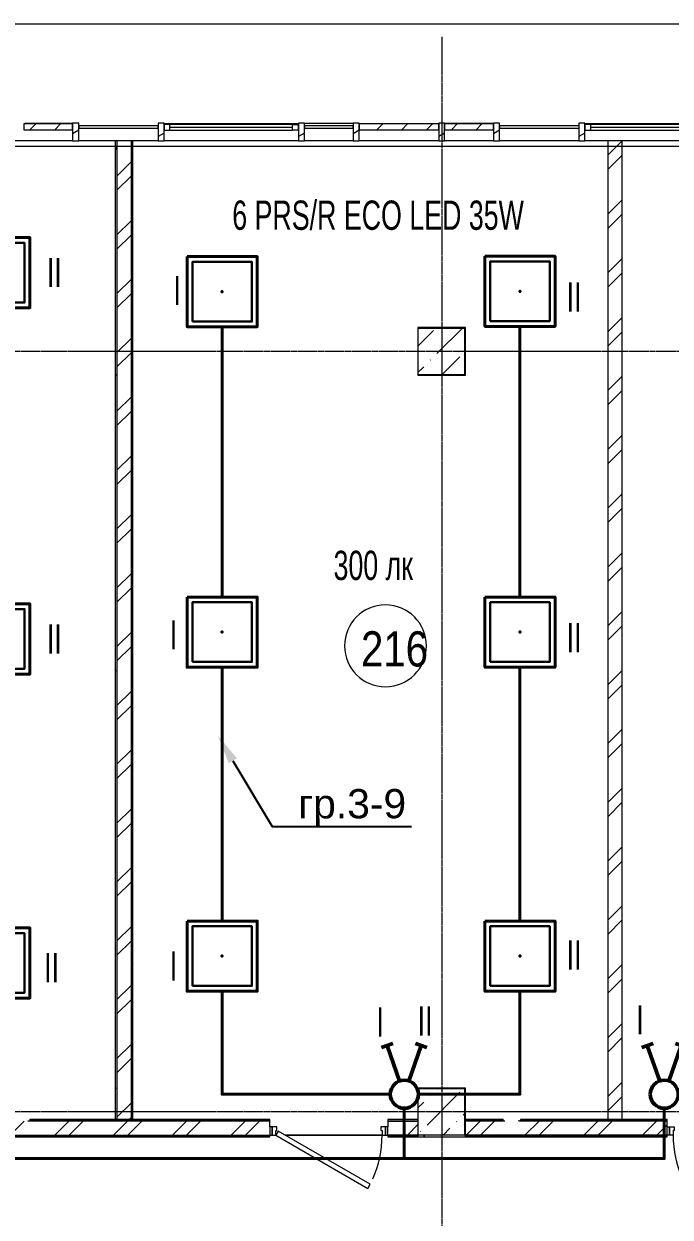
# Model space of a CAD drawing. Header units: metres. Extents: x 19799 to 227756, y -64119 to 286334.
# Drawn here: x 80488 to 86018, y -48186 to -37986 of the extents above; entities that cross this region are included whole.
import ezdxf
from ezdxf import colors
from ezdxf.entities.mleader import LeaderData, LeaderLine
from ezdxf.math import Vec2, Vec3

# ---------------------------------------------------------------- set-up
doc = ezdxf.new("R2010")
doc.units = ezdxf.units.M
doc.linetypes.add('ADSK_Линия сетки', pattern=[21, 12, -3, 3, -3])
for name, color, linetype, lineweight in [('A-AREA-IDEN', 7, 'Continuous', 9), ('A-DETL-MBND', 7, 'Continuous', 5), ('A-DOOR', 7, 'Continuous', 5), ('A-DOOR-FRAM', 7, 'Continuous', 13), ('A-FLOR', 7, 'Continuous', 5), ('A-GLAZ', 7, 'Continuous', 5), ('A-GLAZ-CURT', 7, 'Continuous', 5), ('A-GLAZ-CWMG', 7, 'Continuous', 5), ('A-WALL', 7, 'Continuous', 5), ('A-WALL-PATT', 7, 'Continuous', 18), ('nadpisi', 84, 'Continuous', 13), ('S-COLS', 7, 'Continuous', 5), ('S-GRID', 7, 'Continuous', 9), ('раб осв', 7, 'Continuous', 40), ('ЭЛ', 250, 'Continuous', 50), ('ЭЛ.освещ.', 150, 'Continuous', 50), ('ЭЛ.сети', 5, 'Continuous', 100)]:
    doc.layers.add(name, color=color, linetype=linetype, lineweight=lineweight)
doc.styles.add('Arial', font='ARIALN.TTF', dxfattribs={"width": 0.8, "height": 2.5})
doc.styles.add('GOST Common_I_1', font='ARIALN.TTF', dxfattribs={"height": 300})
doc.styles.add('ISOPEUR', font='ARIALN.TTF')
pattern_1 = [(45, (0, 0), (84.19025, 308.69666), [396.875, -79.375, 3.353, -76.022])]
pattern_2 = [(45, (0, 0), (-251.4472, 251.4472), []), (45, (0, 381), (-251.4472, 251.4472), [])]
pattern_3 = [(45, (881.97, 0), (-251.4472, 251.4472), []), (45, (881.97, 381), (-251.4472, 251.4472), [])]
pattern_4 = [(0, (0, 0), (812.8, 203.2), [33.528, -576.072, 33.528, -576.072, -3251.2]), (0, (0, 0), (812.8, 203.2), [-1219.2, 33.528, -1185.672, 33.528, -576.072, -1422.4]), (0, (0, 0), (812.8, 203.2), [-3048, 33.528, -372.872, 33.528, -982.472]), (120, (304.8, 101.6), (-582.37636, 602.30545), [33.528, -576.072, 33.528, -576.072, -3251.2]), (120, (304.8, 101.6), (-582.37636, 602.30545), [-1219.2, 33.528, -1185.672, 33.528, -576.072, -1422.4]), (120, (304.8, 101.6), (-582.37636, 602.30545), [-3048, 33.528, -372.872, 33.528, -982.472]), (240, (406.4, 508), (-230.42364, -805.50545), [33.528, -576.072, 33.528, -576.072, -3251.2]), (240, (406.4, 508), (-230.42364, -805.50545), [-1219.2, 33.528, -1185.672, 33.528, -576.072, -1422.4]), (240, (406.4, 508), (-230.42364, -805.50545), [-3048, 33.528, -372.872, 33.528, -982.472])]
pattern_5 = [(0, (881.97, 0), (812.8, 203.2), [33.528, -576.072, 33.528, -576.072, -3251.2]), (0, (881.97, 0), (812.8, 203.2), [-1219.2, 33.528, -1185.672, 33.528, -576.072, -1422.4]), (0, (881.97, 0), (812.8, 203.2), [-3048, 33.528, -372.872, 33.528, -982.472]), (120, (1186.77, 101.6), (-582.37636, 602.30545), [33.528, -576.072, 33.528, -576.072, -3251.2]), (120, (1186.77, 101.6), (-582.37636, 602.30545), [-1219.2, 33.528, -1185.672, 33.528, -576.072, -1422.4]), (120, (1186.77, 101.6), (-582.37636, 602.30545), [-3048, 33.528, -372.872, 33.528, -982.472]), (240, (1288.37, 508), (-230.42364, -805.50545), [33.528, -576.072, 33.528, -576.072, -3251.2]), (240, (1288.37, 508), (-230.42364, -805.50545), [-1219.2, 33.528, -1185.672, 33.528, -576.072, -1422.4]), (240, (1288.37, 508), (-230.42364, -805.50545), [-3048, 33.528, -372.872, 33.528, -982.472])]
pattern_6 = [(45, (0, 0), (-106.06602, 106.06602), [])]
pattern_7 = [(30, (0, 0), (-60, 103.92305), [])]

# ---------------------------------------------------------------- blocks, each defined once
blk = doc.blocks.new('КДП АПК - КР_rvt-1-2 этаж')
at = {"layer": 'S-COLS', "lineweight": 5}
h = blk.add_hatch(dxfattribs=at)
h.set_pattern_fill('FP_137', color=256, style=0, pattern_type=2)
h.set_pattern_definition(pattern_1)
h.paths.add_polyline_path([(83863, -40346), (84263, -40346), (84263, -39946), (83863, -39946)], flags=0)
h = blk.add_hatch(dxfattribs=at)
h.set_pattern_fill('FP_137', color=256, style=0, pattern_type=2)
h.set_pattern_definition(pattern_1)
h.paths.add_polyline_path([(83863, -46846), (84263, -46846), (84263, -46446), (83863, -46446)], flags=0)
at = {"layer": 'A-FLOR', "lineweight": 5}
blk.add_line((87496, -38396), (67912, -38396), dxfattribs=at)
at = {"layer": 'S-COLS', "lineweight": 5}
for p, q in [((84263, -39946), (83863, -39946)), ((83863, -39946), (83863, -40346)), ((84263, -40346), (84263, -39946)), ((83863, -40346), (84263, -40346)), ((84263, -46446), (83863, -46446)), ((83863, -46446), (83863, -46846)), ((84263, -46846), (84263, -46446)), ((83863, -46846), (84263, -46846))]:
    blk.add_line(p, q, dxfattribs=at)
blk = doc.blocks.new('AC_Дверь_Однопольная_ДеревяннаяВнутренняя_ГОСТ6629-88 - ДГ 21-10-1263266-2 этаж')
at = {"layer": 'A-DOOR', "lineweight": 13}
for p, q in [((-455, 60), (333, 515)), ((333, 515), (353, 480)), ((353, 480), (-435, 25)), ((-435, 25), (-455, 60))]:
    blk.add_line(p, q, dxfattribs=at)
at = {"layer": 'A-DOOR', "lineweight": 18}
for p, q in [((-505, 60), (-485, 60)), ((-505, -10), (-505, 60)), ((-485, 60), (-485, -10)), ((485, 60), (505, 60)), ((485, -10), (485, 60)), ((505, 60), (505, -10)), ((-485, -10), (-505, -10)), ((505, -10), (485, -10))]:
    blk.add_line(p, q, dxfattribs=at)
at = {"layer": 'A-DOOR'}
blk.add_arc((-455, 60), 910, 0, 24.2635, dxfattribs=at)
at = {"layer": 'A-DOOR-FRAM'}
for p, q in [((-485, 60), (-455, 60)), ((-485, -10), (-485, 60)), ((-455, 60), (-455, 20)), ((-455, 20), (-445, 20)), ((-445, 20), (-445, -10)), ((445, 20), (455, 20)), ((445, -10), (445, 20)), ((455, 60), (485, 60)), ((455, 20), (455, 60)), ((485, 60), (485, -10)), ((-445, -10), (-485, -10)), ((485, -10), (445, -10))]:
    blk.add_line(p, q, dxfattribs=at)
blk = doc.blocks.new('AC_Дверь_Однопольная_ДеревяннаяВнутренняя_ГОСТ6629-88 - ДГ 21-10Л-1292866-2 этаж')
at = {"layer": 'A-DOOR', "lineweight": 13}
for p, q in [((-333, 515), (-353, 480)), ((455, 60), (-333, 515)), ((-353, 480), (435, 25)), ((435, 25), (455, 60))]:
    blk.add_line(p, q, dxfattribs=at)
at = {"layer": 'A-DOOR', "lineweight": 18}
for p, q in [((-485, 60), (-505, 60)), ((-505, 60), (-505, -10)), ((-485, -10), (-485, 60)), ((505, 60), (485, 60)), ((485, 60), (485, -10)), ((505, -10), (505, 60)), ((-505, -10), (-485, -10)), ((485, -10), (505, -10))]:
    blk.add_line(p, q, dxfattribs=at)
at = {"layer": 'A-DOOR'}
blk.add_arc((455, 60), 910, 155.7365, 180, dxfattribs=at)
at = {"layer": 'A-DOOR-FRAM'}
for p, q in [((-455, 60), (-485, 60)), ((-485, 60), (-485, -10)), ((-455, 20), (-455, 60)), ((-445, 20), (-455, 20)), ((-445, -10), (-445, 20)), ((455, 20), (445, 20)), ((445, 20), (445, -10)), ((485, 60), (455, 60)), ((455, 60), (455, 20)), ((485, -10), (485, 60)), ((-485, -10), (-445, -10)), ((445, -10), (485, -10))]:
    blk.add_line(p, q, dxfattribs=at)
blk = doc.blocks.new('Системная панель - С остеклением-1637036-2 этаж')
at = {"layer": 'A-GLAZ-CURT', "lineweight": 13}
for p, q in [((72038, -38856), (71357, -38856)), ((71357, -38856), (71357, -38876)), ((72038, -38876), (72038, -38856)), ((71357, -38876), (72038, -38876))]:
    blk.add_line(p, q, dxfattribs=at)
blk = doc.blocks.new('Системная панель - Сплошная-1637073-2 этаж')
at = {"layer": 'A-GLAZ-CURT'}
h = blk.add_hatch(dxfattribs=at)
h.set_pattern_fill('FP_30', color=256, style=0, pattern_type=2)
h.set_pattern_definition(pattern_6)
h.paths.add_polyline_path([(83357, -38891), (84038, -38891), (84038, -38841), (83357, -38841)], flags=0)
at = {"layer": 'A-GLAZ-CURT', "lineweight": 13}
for p, q in [((84038, -38841), (83357, -38841)), ((83357, -38841), (83357, -38891)), ((84038, -38891), (84038, -38841)), ((83357, -38891), (84038, -38891))]:
    blk.add_line(p, q, dxfattribs=at)
blk = doc.blocks.new('M_Тент витража777 - M_Тент витража одинарное справо-2658546-2 этаж')
at = {"layer": 'A-GLAZ', "lineweight": 13}
for p, q in [((-575, -20), (-575, 30)), ((-575, 30), (-525, 30)), ((-575, 30), (-575, -20)), ((-525, 30), (-525, -20)), ((-525, 4.6), (525, 4.6)), ((525, 30), (525, -20)), ((575, 30), (525, 30)), ((575, -20), (575, 30)), ((575, -20), (575, 30)), ((-525, -20), (-575, -20)), ((525, -20), (575, -20))]:
    blk.add_line(p, q, dxfattribs=at)
at = {"layer": 'A-GLAZ'}
for p, q in [((525, 30), (-525, 30)), ((-525, -20), (525, -20))]:
    blk.add_line(p, q, dxfattribs=at)
blk = doc.blocks.new('Прямоугольный импост - 50 x 150мм-V103-2 этаж')
at = {"layer": 'A-GLAZ-CWMG'}
h = blk.add_hatch(dxfattribs=at)
h.set_pattern_fill('FP_124', color=256, style=0, pattern_type=2)
h.set_pattern_definition([(150, (81662.65, 38865.64), (-60, -103.92305), [])])
h.paths.add_polyline_path([(25, -120), (-25, -120), (-25, 30), (25, 30)], flags=0)
at = {"layer": 'A-GLAZ-CWMG', "lineweight": 18}
for p, q in [((-25, 30), (25, 30)), ((-25, -120), (-25, 30)), ((25, 30), (25, -120)), ((25, -120), (-25, -120))]:
    blk.add_line(p, q, dxfattribs=at)
blk = doc.blocks.new('Прямоугольный импост - 50 x 150мм-V104-2 этаж')
at = {"layer": 'A-GLAZ-CWMG'}
h = blk.add_hatch(dxfattribs=at)
h.set_pattern_fill('FP_125', color=256, style=0, pattern_type=2)
h.set_pattern_definition([(150, (82862.65, 38865.64), (-60, -103.92305), [])])
h.paths.add_polyline_path([(25, -120), (-25, -120), (-25, 30), (25, 30)], flags=0)
at = {"layer": 'A-GLAZ-CWMG', "lineweight": 18}
for p, q in [((-25, 30), (25, 30)), ((-25, -120), (-25, 30)), ((25, 30), (25, -120)), ((25, -120), (-25, -120))]:
    blk.add_line(p, q, dxfattribs=at)
blk = doc.blocks.new('Прямоугольный импост - 50 x 150мм-V105-2 этаж')
at = {"layer": 'A-GLAZ-CWMG'}
h = blk.add_hatch(dxfattribs=at)
h.set_pattern_fill('FP_126', color=256, style=0, pattern_type=2)
h.set_pattern_definition([(150, (84062.65, 38865.64), (-60, -103.92305), [])])
h.paths.add_polyline_path([(25, -120), (-25, -120), (-25, 30), (25, 30)], flags=0)
at = {"layer": 'A-GLAZ-CWMG', "lineweight": 18}
for p, q in [((-25, 30), (25, 30)), ((-25, -120), (-25, 30)), ((25, 30), (25, -120)), ((25, -120), (-25, -120))]:
    blk.add_line(p, q, dxfattribs=at)
blk = doc.blocks.new('Прямоугольный импост - 50 x 150мм-V106-2 этаж')
at = {"layer": 'A-GLAZ-CWMG'}
h = blk.add_hatch(dxfattribs=at)
h.set_pattern_fill('FP_127', color=256, style=0, pattern_type=2)
h.set_pattern_definition([(150, (85262.65, 38865.64), (-60, -103.92305), [])])
h.paths.add_polyline_path([(25, -120), (-25, -120), (-25, 30), (25, 30)], flags=0)
at = {"layer": 'A-GLAZ-CWMG', "lineweight": 18}
for p, q in [((-25, 30), (25, 30)), ((-25, -120), (-25, 30)), ((25, 30), (25, -120)), ((25, -120), (-25, -120))]:
    blk.add_line(p, q, dxfattribs=at)
blk = doc.blocks.new('Прямоугольный импост - 50 x 150мм-V108-2 этаж')
at = {"layer": 'A-DETL-MBND'}
for p, q in [((74488, -38836), (75638, -38836)), ((75638, -38986), (74488, -38986))]:
    blk.add_line(p, q, dxfattribs=at)
blk = doc.blocks.new('Системная панель - Сплошная-V122-2 этаж')
at = {"layer": 'A-GLAZ-CURT'}
h = blk.add_hatch(dxfattribs=at)
h.set_pattern_fill('FP_30', color=256, style=0, pattern_type=2)
h.set_pattern_definition(pattern_6)
h.paths.add_polyline_path([(80905, -38891), (80905, -38841), (80488, -38841), (80488, -38891)], flags=0)
at = {"layer": 'A-GLAZ-CURT', "lineweight": 13}
for p, q in [((80905, -38841), (80488, -38841)), ((80488, -38841), (80488, -38891)), ((80905, -38891), (80905, -38841)), ((80488, -38891), (80905, -38891))]:
    blk.add_line(p, q, dxfattribs=at)
blk = doc.blocks.new('Системная панель - С остеклением-1637074-2 этаж')
at = {"layer": 'A-GLAZ-CURT', "lineweight": 13}
for p, q in [((71305, -38856), (70888, -38856)), ((70888, -38856), (70888, -38876)), ((71305, -38876), (71305, -38856)), ((70888, -38876), (71305, -38876))]:
    blk.add_line(p, q, dxfattribs=at)
blk = doc.blocks.new('Системная панель - Сплошная-V123-2 этаж')
at = {"layer": 'A-GLAZ-CURT'}
h = blk.add_hatch(dxfattribs=at)
h.set_pattern_fill('FP_27', color=256, style=0, pattern_type=2)
h.set_pattern_definition(pattern_6)
h.paths.add_polyline_path([(84088, -38891), (84505, -38891), (84505, -38841), (84088, -38841)], flags=0)
at = {"layer": 'A-GLAZ-CURT', "lineweight": 13}
for p, q in [((84505, -38841), (84088, -38841)), ((84088, -38841), (84088, -38891)), ((84505, -38891), (84505, -38841)), ((84088, -38891), (84505, -38891))]:
    blk.add_line(p, q, dxfattribs=at)
blk = doc.blocks.new('выкл. 2 клав. скрыт.')
at = {"layer": 'ЭЛ.освещ.', "color": 0, "ltscale": 100}
for p, q in [((2902361, 2044099), (2902327, 2044197)), ((2902039, 2044042), (2902344, 2044148)), ((2902039, 2043963), (2902344, 2043857)), ((2902361, 2043907), (2902327, 2043809))]:
    blk.add_line(p, q, dxfattribs=at)
blk.add_circle((2901926, 2044002), 120, dxfattribs=at)
blk = doc.blocks.new('ARS.R UNI LED')
at = {"color": 5, "lineweight": 30, "ltscale": 100}
blk.add_lwpolyline([(2913223, 2072749), (2913733, 2072749), (2913733, 2073259), (2913223, 2073259)], close=True, dxfattribs=at)
at = {"color": 0, "lineweight": 40, "ltscale": 100}
blk.add_point((2913478, 2073004), dxfattribs=at)
at = {"layer": 'ЭЛ', "color": 5, "lineweight": 40, "ltscale": 10}
blk.add_lwpolyline([(2913178, 2073304), (2913778, 2073304), (2913778, 2072704), (2913178, 2072704)], close=True, dxfattribs=at)
blk = doc.blocks.new('ПСС_Марка_помещения - Имя_2_5мм-224473-2 этаж')
at = {"layer": 'A-AREA-IDEN'}
for start, end in [(360, 180), (180, 360)]:
    blk.add_arc((-0.07, 0.04), 3.5, start, end, dxfattribs=at)

msp = doc.modelspace()

# ---------------------------------------------------------------- hatches: boundary and pattern name
at = {"layer": 'A-GLAZ-CWMG'}
h = msp.add_hatch(dxfattribs=at)
h.set_pattern_fill('FP_31', color=256, style=0, pattern_type=2)
h.set_pattern_definition(pattern_7)
h.paths.add_polyline_path([(80905.017, -38985.6677), (80957.1109, -38985.6677), (80957.1109, -38835.6677), (80905.017, -38835.6677)], flags=0)
h = msp.add_hatch(dxfattribs=at)
h.set_pattern_fill('FP_31', color=256, style=0, pattern_type=2)
h.set_pattern_definition(pattern_7)
h.paths.add_polyline_path([(83305.017, -38985.6677), (83357.1109, -38985.6677), (83357.1109, -38835.6677), (83305.017, -38835.6677)], flags=0)
h = msp.add_hatch(dxfattribs=at)
h.set_pattern_fill('FP_31', color=256, style=0, pattern_type=2)
h.set_pattern_definition(pattern_7)
h.paths.add_polyline_path([(84552.3072, -38985.6677), (84557.1109, -38985.6677), (84557.1109, -38835.6677), (84505.017, -38835.6677), (84505.017, -38985.6677)], flags=0)
at = {"layer": 'A-WALL-PATT', "lineweight": 5}
h = msp.add_hatch(dxfattribs=at)
h.set_pattern_fill('FP_40', color=256, style=0, pattern_type=2)
h.set_pattern_definition(pattern_5)
h.paths.add_polyline_path([(81269.623, -47353.6443), (81272.623, -47353.6443), (81272.623, -38985.6677), (81269.623, -38985.6677), (81269.623, -47350.6443)], flags=0)
h = msp.add_hatch(dxfattribs=at)
h.set_pattern_fill('FP_40', color=256, style=0, pattern_type=2)
h.set_pattern_definition(pattern_5)
h.paths.add_polyline_path([(81272.623, -47365.6443), (81284.623, -47365.6443), (81284.623, -38985.6677), (81272.623, -38985.6677), (81272.623, -47353.6443)], flags=0)
h = msp.add_hatch(dxfattribs=at)
h.set_pattern_fill('FP_1', color=256, style=0, pattern_type=2)
h.set_pattern_definition(pattern_3)
h.paths.add_polyline_path([(81315.4511, -47365.6443), (81404.623, -47365.6443), (81404.623, -38985.6677), (81284.623, -38985.6677), (81284.623, -47365.6443)], flags=0)
h = msp.add_hatch(dxfattribs=at)
h.set_pattern_fill('FP_40', color=256, style=0, pattern_type=2)
h.set_pattern_definition(pattern_5)
h.paths.add_polyline_path([(81419.623, -47350.6443), (81419.623, -38985.6677), (81416.623, -38985.6677), (81416.623, -47350.6443)], flags=0)
h = msp.add_hatch(dxfattribs=at)
h.set_pattern_fill('FP_1', color=256, style=0, pattern_type=2)
h.set_pattern_definition(pattern_3)
h.paths.add_polyline_path([(85484.623, -47365.6443), (85604.623, -47365.6443), (85604.623, -38985.6677), (85484.623, -38985.6677), (85484.623, -46236.7998)], flags=0)
h = msp.add_hatch(dxfattribs=at)
h.set_pattern_fill('FP_40', color=256, style=0, pattern_type=2)
h.set_pattern_definition(pattern_4)
h.paths.add_polyline_path([(83862.6532, -40988.6443), (83862.6532, -40585.6443), (83859.6532, -40585.6443), (83859.6532, -40988.6443)], flags=0)
h = msp.add_hatch(dxfattribs=at)
h.set_pattern_fill('FP_1', color=256, style=0, pattern_type=2)
h.set_pattern_definition(pattern_2)
h.paths.add_polyline_path([(83862.6532, -47485.6443), (83862.6532, -47365.6443), (83602.6532, -47365.6443), (83602.6532, -47485.6443)], flags=0)
h.paths.add_polyline_path([(82592.6532, -47485.6443), (82592.6532, -47365.6443), (79532.6532, -47365.6443), (79532.6532, -47485.6443), (82492.8943, -47485.6443)], flags=0)
h.paths.add_polyline_path([(78374.0683, -47485.6443), (78522.6532, -47485.6443), (78522.6532, -47365.6443), (78262.6532, -47365.6443), (78262.6532, -47485.6443)], flags=0)
h = msp.add_hatch(dxfattribs=at)
h.set_pattern_fill('FP_1', color=256, style=0, pattern_type=2)
h.set_pattern_definition(pattern_2)
h.paths.add_polyline_path([(85582.0137, -47485.6443), (85992.6532, -47485.6443), (85992.6532, -47365.6443), (84262.6532, -47365.6443), (84262.6532, -47485.6443), (84552.3072, -47485.6443)], flags=0)
h.paths.add_polyline_path([(87262.6532, -47485.6443), (87262.6532, -47365.6443), (87002.6532, -47365.6443), (87002.6532, -47485.6443)], flags=0)
h = msp.add_hatch(dxfattribs=at)
h.set_pattern_fill('FP_40', color=256, style=0, pattern_type=2)
h.set_pattern_definition(pattern_4)
h.paths.add_polyline_path([(87262.6532, -47365.6443), (87262.6532, -47353.6443), (87002.6532, -47353.6443), (87002.6532, -47365.6443), (87259.6532, -47365.6443)], flags=0)
h.paths.add_polyline_path([(85582.0137, -47365.6443), (85992.6532, -47365.6443), (85992.6532, -47353.6443), (84722.6532, -47353.6443), (84722.6532, -47365.6443)], flags=0)
h = msp.add_hatch(dxfattribs=at)
h.set_pattern_fill('FP_40', color=256, style=0, pattern_type=2)
h.set_pattern_definition(pattern_4)
h.paths.add_polyline_path([(83862.6663, -47497.6443), (83862.6663, -47485.6443), (83602.6532, -47485.6443), (83602.6532, -47497.6443)], flags=0)
h.paths.add_polyline_path([(82592.6532, -47497.6443), (82592.6532, -47485.6443), (79532.6532, -47485.6443), (79532.6532, -47497.6443), (82492.8943, -47497.6443)], flags=0)
h.paths.add_polyline_path([(78522.6532, -47497.6443), (78522.6532, -47485.6443), (78262.6663, -47485.6443), (78262.6663, -47497.6443), (78374.0683, -47497.6443)], flags=0)
h = msp.add_hatch(dxfattribs=at)
h.set_pattern_fill('FP_40', color=256, style=0, pattern_type=2)
h.set_pattern_definition(pattern_4)
h.paths.add_polyline_path([(83862.6663, -47500.6443), (83862.6663, -47497.6443), (83602.6532, -47497.6443), (83602.6532, -47500.6443)], flags=0)
h.paths.add_polyline_path([(79532.6532, -47500.6443), (82592.6532, -47500.6443), (82592.6532, -47497.6443), (79532.6532, -47497.6443)], flags=0)
h.paths.add_polyline_path([(78374.0683, -47500.6443), (78522.6532, -47500.6443), (78522.6532, -47497.6443), (78262.6663, -47497.6443), (78262.6663, -47500.6443)], flags=0)
h = msp.add_hatch(dxfattribs=at)
h.set_pattern_fill('FP_40', color=256, style=0, pattern_type=2)
h.set_pattern_definition(pattern_4)
h.paths.add_polyline_path([(84037.454, -47500.6443), (84262.6663, -47500.6443), (84262.6663, -47485.6443), (83862.6663, -47485.6443), (83862.6663, -47500.6443)], flags=0)

# ---------------------------------------------------------------- linework, layer by layer
at = {"layer": 'A-DETL-MBND'}
msp.add_line((67840.3603, -37985.6443), (87495.5434, -37985.6443), dxfattribs=at)
at = {"layer": 'A-FLOR', "lineweight": 18}
for p, q in [((80612.5966, -38985.6677), (80537.6532, -38985.6677)), ((81637.6532, -38985.6677), (80957.1109, -38985.6677)), ((83012.5966, -38985.6677), (82887.6532, -38985.6677)), ((84037.6532, -38985.6677), (83357.1109, -38985.6677)), ((84212.5966, -38985.6677), (84087.6532, -38985.6677)), ((84602.6532, -38985.6677), (84557.1109, -38985.6677)), ((85237.6532, -38985.6677), (84722.6532, -38985.6677)), ((82722.6532, -47485.6443), (83552.6532, -47485.6443)), ((83552.6532, -47485.6443), (82722.6532, -47485.6443))]:
    msp.add_line(p, q, dxfattribs=at)
at = {"layer": 'A-GLAZ-CWMG'}
for p, q in [((80495.6284, -38835.6677), (80905.017, -38835.6677)), ((82895.6284, -38835.6677), (83305.017, -38835.6677)), ((84087.6532, -38835.6677), (84505.017, -38835.6677)), ((80905.017, -38985.6677), (80612.5966, -38985.6677)), ((83305.017, -38985.6677), (83012.5966, -38985.6677)), ((84505.017, -38985.6677), (84212.5966, -38985.6677))]:
    msp.add_line(p, q, dxfattribs=at)
at = {"layer": 'A-GLAZ-CWMG', "lineweight": 18}
for p, q in [((80957.1109, -38835.6677), (80905.017, -38835.6677)), ((80905.017, -38835.6677), (80905.017, -38985.6677)), ((80957.1109, -38985.6677), (80957.1109, -38835.6677)), ((83357.1109, -38835.6677), (83305.017, -38835.6677)), ((83305.017, -38835.6677), (83305.017, -38985.6677)), ((83357.1109, -38985.6677), (83357.1109, -38835.6677)), ((84557.1109, -38835.6677), (84505.017, -38835.6677)), ((84505.017, -38835.6677), (84505.017, -38985.6677)), ((84557.1109, -38985.6677), (84557.1109, -38835.6677)), ((80905.017, -38985.6677), (80957.1109, -38985.6677)), ((83305.017, -38985.6677), (83357.1109, -38985.6677)), ((84505.017, -38985.6677), (84557.1109, -38985.6677))]:
    msp.add_line(p, q, dxfattribs=at)
at = {"layer": 'A-WALL', "lineweight": 18}
for p, q in [((80537.6532, -38985.6677), (80387.6532, -38985.6677)), ((81269.623, -38985.6677), (81269.623, -47350.6443)), ((81419.623, -47350.6443), (81419.623, -38985.6677)), ((84722.6532, -38985.6677), (84602.6532, -38985.6677)), ((84265.6532, -40582.6443), (83859.6532, -40582.6443)), ((83859.6532, -40582.6443), (83859.6532, -40988.6443)), ((83862.6532, -40585.6443), (84262.6532, -40585.6443)), ((83862.6532, -40985.6443), (83862.6532, -40585.6443)), ((84262.6532, -40585.6443), (84262.6532, -40985.6443)), ((84265.6532, -40988.6443), (84265.6532, -40582.6443)), ((83859.6532, -40988.6443), (84265.6532, -40988.6443)), ((84262.6532, -40985.6443), (83862.6532, -40985.6443)), ((83859.6532, -47082.6443), (83859.6532, -47350.6443)), ((84265.6532, -47082.6443), (83859.6532, -47082.6443)), ((83862.6532, -47365.6443), (83862.6532, -47085.6443)), ((83862.6532, -47085.6443), (84262.6532, -47085.6443)), ((84262.6532, -47085.6443), (84262.6532, -47485.6443)), ((84265.6532, -47350.6443), (84265.6532, -47082.6443)), ((82592.6532, -47350.6443), (80537.6532, -47350.6443)), ((82592.6532, -47415.6443), (82592.6532, -47350.6443)), ((83602.6532, -47350.6443), (83602.6532, -47415.6443)), ((83859.6532, -47350.6443), (83602.6532, -47350.6443)), ((83862.6532, -47485.6443), (83862.6532, -47365.6443)), ((84587.6532, -47350.6443), (84265.6532, -47350.6443)), ((85992.6532, -47350.6443), (84737.6532, -47350.6443)), ((85992.6532, -47415.6443), (85992.6532, -47350.6443)), ((79532.6532, -47500.6443), (82592.6532, -47500.6443)), ((82592.6532, -47500.6443), (82592.6532, -47485.6443)), ((83602.6532, -47485.6443), (83602.6532, -47500.6443)), ((83602.6532, -47500.6443), (85992.6532, -47500.6443)), ((83862.6663, -47500.6443), (83862.6663, -47485.6443)), ((84262.6663, -47485.6443), (83862.6663, -47485.6443)), ((85992.6532, -47500.6443), (85992.6532, -47485.6443))]:
    msp.add_line(p, q, dxfattribs=at)
at = {"layer": 'A-WALL'}
for p, q in [((81272.623, -47353.6443), (81272.623, -38985.6677)), ((81284.623, -38985.6677), (81284.623, -47365.6443)), ((81404.623, -38985.6677), (81404.623, -47365.6443)), ((81416.623, -47353.6443), (81416.623, -38985.6677)), ((85484.623, -38985.6677), (85484.623, -47365.6443)), ((85604.623, -38985.6677), (85604.623, -47365.6443)), ((82592.6532, -47365.6443), (80522.6532, -47365.6443)), ((82592.6532, -47353.6443), (80534.6532, -47353.6443)), ((83862.6532, -47353.6443), (83602.6532, -47353.6443)), ((83602.6532, -47365.6443), (83862.6532, -47365.6443)), ((84590.6532, -47353.6443), (84262.6532, -47353.6443)), ((84602.6532, -47365.6443), (84262.6532, -47365.6443)), ((85992.6532, -47365.6443), (84722.6532, -47365.6443)), ((84734.6532, -47353.6443), (85992.6532, -47353.6443)), ((79532.6532, -47485.6443), (82592.6532, -47485.6443)), ((82592.6532, -47497.6443), (79532.6532, -47497.6443)), ((83862.6663, -47485.6443), (83602.6532, -47485.6443)), ((83862.6663, -47497.6443), (83602.6532, -47497.6443)), ((85992.6532, -47485.6443), (84262.6663, -47485.6443)), ((84262.6663, -47485.6443), (84262.6663, -47497.6443)), ((85992.6532, -47497.6443), (84262.6663, -47497.6443))]:
    msp.add_line(p, q, dxfattribs=at)
at = {"layer": 'S-GRID', "linetype": 'ADSK_Линия сетки'}
for p, q in [((84062.6532, -38095.4453), (84062.6532, -63301.3643)), ((95007.6236, -40785.6443), (31950.4397, -40785.6443)), ((95007.6236, -47285.6443), (30597.8704, -47285.6443))]:
    msp.add_line(p, q, dxfattribs=at)
at = {"layer": 'раб осв', "color": 0, "lineweight": 40}
for points in [[(82184.0799, -40575.4897), (82184.0799, -42885.6443)], [(84732.3469, -42885.6443), (84732.3469, -40571.9588)], [(82184.0799, -43485.6443), (82184.0799, -45655.6443)], [(84732.3469, -45655.6443), (84732.3469, -43485.6443)], [(83622.6532, -47135.6443), (82184.0799, -47135.6443), (82184.0799, -46255.6443)], [(83862.6532, -47135.6443), (84732.3469, -47135.6443), (84732.3469, -46255.6443)], [(79967.6532, -47685.6443), (83742.6532, -47685.6443), (83742.6532, -47255.6443)], [(83742.6532, -47685.6443), (85967.6532, -47685.6443), (85967.6532, -47255.6443)]]:
    msp.add_lwpolyline(points, dxfattribs=at)

# ---------------------------------------------------------------- block references
at = {"lineweight": 5}
msp.add_blockref('КДП АПК - КР_rvt-1-2 этаж', (-3, -637), dxfattribs=at)
at = {"layer": 'A-AREA-IDEN', "color": 18, "true_color": 0x000000, "xscale": 99.99999999999993, "yscale": 99.99999999999993, "zscale": 99.99999999999993}
msp.add_blockref('ПСС_Марка_помещения - Имя_2_5мм-224473-2 этаж', (83588.4972, -43306.8453), dxfattribs=at)
at = {"layer": 'A-DOOR', "rotation": 180}
msp.add_blockref('AC_Дверь_Однопольная_ДеревяннаяВнутренняя_ГОСТ6629-88 - ДГ 21-10Л-1292866-2 этаж', (83097.6532, -47425.6443), dxfattribs=at)
at = {"layer": 'A-DOOR', "color": 8, "true_color": 0x7f7f7f, "rotation": 180}
msp.add_blockref('AC_Дверь_Однопольная_ДеревяннаяВнутренняя_ГОСТ6629-88 - ДГ 21-10-1263266-2 этаж', (86497.6532, -47425.6443), dxfattribs=at)
at = {"layer": 'A-GLAZ', "rotation": 180}
for p in [(82262.6532, -38865.6443), (85862.6532, -38865.6443)]:
    msp.add_blockref('M_Тент витража777 - M_Тент витража одинарное справо-2658546-2 этаж', p, dxfattribs=at)
at = {"layer": 'A-GLAZ-CURT'}
for name, p in [('Системная панель - Сплошная-V122-2 этаж', (0, 0)), ('Системная панель - С остеклением-1637036-2 этаж', (9600, 0)), ('Системная панель - С остеклением-1637074-2 этаж', (12000, 0)), ('Системная панель - Сплошная-1637073-2 этаж', (0, 0)), ('Системная панель - Сплошная-V123-2 этаж', (0, 0)), ('Системная панель - С остеклением-1637036-2 этаж', (13200, 0))]:
    msp.add_blockref(name, p, dxfattribs=at)
at = {"layer": 'A-GLAZ-CWMG', "extrusion": (0, 0, -1)}
for name, p in [('Прямоугольный импост - 50 x 150мм-V103-2 этаж', (-81662.6532, -38865.6443)), ('Прямоугольный импост - 50 x 150мм-V104-2 этаж', (-82862.6532, -38865.6443)), ('Прямоугольный импост - 50 x 150мм-V105-2 этаж', (-84062.6532, -38865.6443)), ('Прямоугольный импост - 50 x 150мм-V106-2 этаж', (-85262.6532, -38865.6443))]:
    msp.add_blockref(name, p, dxfattribs=at)
at = {"layer": 'A-GLAZ-CWMG'}
for p in [(7200, 0), (10800, 0)]:
    msp.add_blockref('Прямоугольный импост - 50 x 150мм-V108-2 этаж', p, dxfattribs=at)
at = {"layer": 'раб осв', "color": 0, "lineweight": 40, "ltscale": 100}
for p in [(-2833239.0821, -2113116.9579), (-2831293.6252, -2113279.0388), (-2828745.3582, -2113275.5078), (-2833239.0821, -2116247.7228), (-2831293.6252, -2116189.1934), (-2828745.3582, -2116189.1934), (-2831293.6252, -2118959.1934), (-2828745.3582, -2118959.1934), (-2833239.0821, -2119017.7228)]:
    msp.add_blockref('ARS.R UNI LED', p, dxfattribs=at)
at = {"layer": 'раб осв', "color": 0, "lineweight": 40, "ltscale": 100, "rotation": 90.00000000000001}
msp.add_blockref('выкл. 2 клав. скрыт.', (2127745.06, -2949061.7409), dxfattribs=at)
at = {"layer": 'раб осв', "color": 0, "lineweight": 40, "ltscale": 100, "xscale": -1, "rotation": 270}
msp.add_blockref('выкл. 2 клав. скрыт.', (-1958034.7536, -2949061.7409), dxfattribs=at)

# ---------------------------------------------------------------- texts
at = {"layer": 'A-AREA-IDEN', "color": 18, "true_color": 0x000000, "insert": (83372.4128, -43178.3854), "char_height": 300, "width": 519.4935, "attachment_point": 1, "style": 'GOST Common_I_1'}
msp.add_mtext('216', dxfattribs=at)
at = {"layer": 'nadpisi', "color": 7, "char_height": 250, "style": 'Arial'}
for s, insert, width, attachment_point in [('6 PRS/R ECO LED 35W ', (83518.575, -39622.9214), 3236.76957, 5), ('II', (80684.6996, -39986.4315), 130.841471, 1), ('I', (81767.3034, -40139.8721), 130.841471, 1), ('II', (85132.3603, -40195.3847), 130.841471, 1), ('300 лк', (83137.4649, -42489.6008), 1402.065175, 1), ('II', (80684.6996, -43119.087), 130.841471, 1), ('I', (81736.9476, -43083.5872), 130.841471, 1), ('II', (85132.3603, -43108.2146), 130.841471, 1), ('II', (85132.3603, -45820.6915), 130.841471, 1), ('II', (80661.5463, -45927.6756), 130.841471, 1), ('I', (81736.9476, -45913.499), 130.841471, 1), ('I', (83504.7079, -46392.8184), 130.841471, 1), ('II', (83857.1082, -46384.5301), 130.841471, 1), ('I', (85727.179, -46374.3186), 130.841471, 1)]:
    msp.add_mtext(s, dxfattribs=dict(at, insert=insert, width=width, attachment_point=attachment_point))

# ---------------------------------------------------------------- next in the draw order: leaders
at = {"layer": 'ЭЛ.сети', "color": 0, "lineweight": 5}
ml = msp.add_multileader_mtext('Standard', dxfattribs=at)
ml.set_content('{\\fArial|b0|i0|c204|p34;гр.3-9}', style='ISOPEUR')
ml.set_leader_properties()
ml.build(insert=Vec2(0, 0))
ml.multileader.update_dxf_attribs({"text_left_attachment_type": 6, "text_right_attachment_type": 6, "dogleg_length": 100, "arrow_head_size": 250})
ctx = ml.context
ctx.base_point, ctx.char_height, ctx.arrow_head_size, ctx.landing_gap_size, ctx.plane_origin, ctx.plane_x_axis, ctx.plane_y_axis = Vec3(82798.4776, -44847.4205), 250, 250, 37.4122, Vec3(23872.6636, -865.9387), Vec3(0.999998436, 0.0017686035), Vec3(-0.0017686035, 0.999998436)
ctx.left_attachment, ctx.right_attachment = 6, 6
notes = []
notes.append((ctx, [(0, (1, 1, 0), (82611.4171, -44847.7514), (0.999998436, 0.0017686035), 187.0608, [(0, [(82148.3136, -44070.3754)], 0, [])])]))
ctx.mtext.insert, ctx.mtext.text_direction, ctx.mtext.rotation, ctx.mtext.line_spacing_factor, ctx.mtext.flow_direction = Vec3(82835.3248, -44527.9483), Vec3(0.999998436, 0.0017686035), 0.0017686044, 0.8, 5
ctx.mtext.has_bg_fill, ctx.mtext.bg_color, ctx.mtext.bg_scale_factor, ctx.mtext.bg_transparency, ctx.mtext.use_window_bg_color = 1, -1073741824, 1, 0, 1
for ctx, leaders in notes:
    for number, flags, end, landing, length, lines in leaders:
        leader = LeaderData()
        leader.index, (leader.has_last_leader_line, leader.has_dogleg_vector, leader.attachment_direction) = number, flags
        leader.last_leader_point, leader.dogleg_vector, leader.dogleg_length = Vec3(end), Vec3(landing), length
        for number, points, colour, breaks in lines:
            line = LeaderLine()
            line.index, line.vertices, line.color, line.breaks = number, Vec3.list(points), colors.encode_raw_color(colour), breaks
            leader.lines.append(line)
        ctx.leaders.append(leader)

doc.saveas('drawing.dxf')
